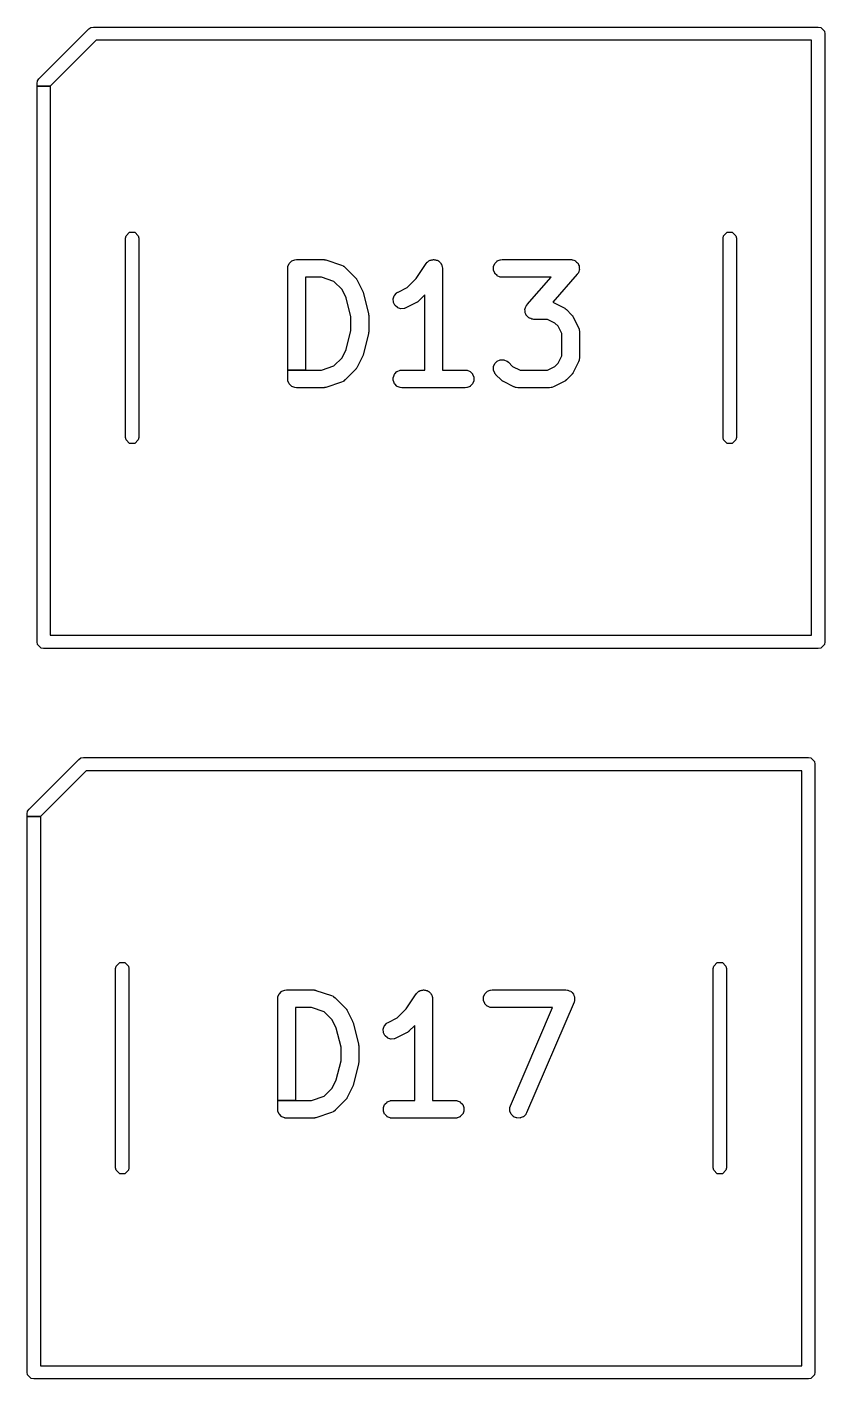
# Model space of a CAD drawing. Header units: millimetres. Extents: x 73 to 173, y -160 to -92.
# Drawn here: x 81.23 to 88.44, y -106.35 to -94.12 of the extents above; entities that cross this region are included whole.
import ezdxf

# ---------------------------------------------------------------- set-up
doc = ezdxf.new("R2010")
doc.units = ezdxf.units.MM
doc.layers.add('F.Silkscreen', color=41, linetype='CONTINUOUS', true_color=0xf2eda1)

msp = doc.modelspace()

# ---------------------------------------------------------------- linework, layer by layer
at = {"layer": 'F.Silkscreen', "linetype": 'CONTINUOUS'}
for p, q in [((81.810039, -94.126567), (81.833, -94.122)), ((81.833, -94.122), (88.383, -94.122)), ((88.383, -94.122), (88.405961, -94.126567)), ((81.340574, -94.589574), (81.790574, -94.139574)), ((81.857852, -94.242), (81.443, -94.656852)), ((81.790574, -94.139574), (81.810039, -94.126567)), ((88.323, -94.242), (81.857852, -94.242)), ((88.323, -99.622), (88.323, -94.242)), ((88.405961, -94.126567), (88.438433, -94.159039)), ((88.438433, -94.159039), (88.443, -94.182)), ((88.443, -94.182), (88.443, -99.682)), ((81.323, -94.632), (81.327567, -94.609039)), ((81.327567, -94.609039), (81.340574, -94.589574)), ((81.323, -94.656852), (81.323, -94.632)), ((81.323, -99.682), (81.323, -94.656852)), ((81.323, -94.656852), (81.443, -94.656852)), ((81.443, -94.656852), (81.323, -94.656852)), ((81.443, -94.656852), (81.443, -99.622)), ((82.123, -96.032), (82.127567, -96.009039)), ((82.123, -97.832), (82.123, -96.032)), ((82.127567, -96.009039), (82.160039, -95.976567)), ((82.160039, -95.976567), (82.205961, -95.976567)), ((82.205961, -95.976567), (82.238433, -96.009039)), ((82.238433, -96.009039), (82.243, -96.032)), ((82.243, -96.032), (82.243, -97.832)), ((87.523, -96.032), (87.527567, -96.009039)), ((87.523, -97.832), (87.523, -96.032)), ((87.527567, -96.009039), (87.560039, -95.976567)), ((87.560039, -95.976567), (87.605961, -95.976567)), ((87.605961, -95.976567), (87.638433, -96.009039)), ((87.638433, -96.009039), (87.643, -96.032)), ((87.643, -96.032), (87.643, -97.832)), ((83.588714, -96.303992), (83.588738, -96.303502)), ((83.588714, -97.223992), (83.588714, -96.303992)), ((83.588738, -96.303502), (83.590179, -96.28887)), ((83.590179, -96.28887), (83.590536, -96.287447)), ((83.590536, -96.287447), (83.601735, -96.260411)), ((83.601735, -96.260411), (83.602818, -96.258788)), ((83.602818, -96.258788), (83.62351, -96.238096)), ((83.62351, -96.238096), (83.625133, -96.237013)), ((83.625133, -96.237013), (83.652169, -96.225814)), ((83.652169, -96.225814), (83.653592, -96.225457)), ((83.653592, -96.225457), (83.668224, -96.224016)), ((83.668224, -96.224016), (83.668714, -96.223992)), ((83.668714, -96.223992), (83.906809, -96.223992)), ((83.906809, -96.223992), (83.907299, -96.224016)), ((83.907299, -96.224016), (83.914285, -96.224703)), ((83.914285, -96.224703), (83.915835, -96.224594)), ((83.915835, -96.224594), (83.917297, -96.224705)), ((83.917297, -96.224705), (83.919589, -96.225225)), ((83.919589, -96.225225), (83.921932, -96.225457)), ((83.921932, -96.225457), (83.923354, -96.225813)), ((83.923354, -96.225813), (83.924798, -96.22641)), ((83.924798, -96.22641), (83.931635, -96.227966)), ((83.931635, -96.227966), (83.932107, -96.228098)), ((83.932107, -96.228098), (84.074964, -96.275717)), ((84.074964, -96.275717), (84.075421, -96.275894)), ((84.075421, -96.275894), (84.088846, -96.281888)), ((84.088846, -96.281888), (84.090084, -96.282677)), ((84.090084, -96.282677), (84.091505, -96.28391)), ((84.091505, -96.28391), (84.093248, -96.284632)), ((84.093248, -96.284632), (84.094506, -96.285386)), ((84.094506, -96.285386), (84.105871, -96.294713)), ((84.105871, -96.294713), (84.106235, -96.295042)), ((84.106235, -96.295042), (84.201473, -96.39028)), ((84.749401, -96.395881), (84.840245, -96.259615)), ((84.840245, -96.259615), (84.840483, -96.259288)), ((84.840483, -96.259288), (84.840517, -96.259245)), ((84.840517, -96.259245), (84.840564, -96.259282)), ((84.840564, -96.259282), (84.840666, -96.259132)), ((84.840632, -96.259104), (84.849853, -96.247846)), ((84.840666, -96.259132), (84.840632, -96.259104)), ((84.849853, -96.247846), (84.850938, -96.24686)), ((84.850938, -96.24686), (84.856701, -96.242999)), ((84.856701, -96.242999), (84.861606, -96.238096)), ((84.861606, -96.238096), (84.863227, -96.237013)), ((84.863227, -96.237013), (84.869556, -96.23439)), ((84.869556, -96.23439), (84.875254, -96.230576)), ((84.875254, -96.230576), (84.877055, -96.229828)), ((84.877055, -96.229828), (84.883853, -96.228467)), ((84.883853, -96.228467), (84.890264, -96.225813)), ((84.890264, -96.225813), (84.892177, -96.225433)), ((84.892177, -96.225433), (84.899029, -96.225433)), ((84.899029, -96.225433), (84.905749, -96.224089)), ((84.905749, -96.224089), (84.9077, -96.224087)), ((84.9077, -96.224087), (84.914504, -96.225433)), ((84.914504, -96.225433), (84.921441, -96.225433)), ((84.921441, -96.225433), (84.923355, -96.225814)), ((84.923355, -96.225814), (84.929684, -96.228436)), ((84.929684, -96.228436), (84.936408, -96.229766)), ((84.936408, -96.229766), (84.938211, -96.230511)), ((84.938211, -96.230511), (84.943981, -96.234357)), ((84.943981, -96.234357), (84.950391, -96.237013)), ((84.950391, -96.237013), (84.952013, -96.238096)), ((84.952013, -96.238096), (84.956858, -96.242941)), ((84.956858, -96.242941), (84.962561, -96.246743)), ((84.962561, -96.246743), (84.963942, -96.248121)), ((84.963942, -96.248121), (84.967801, -96.253884)), ((84.967801, -96.253884), (84.972705, -96.258788)), ((84.972705, -96.258788), (84.973788, -96.260411)), ((84.973788, -96.260411), (84.976409, -96.26674)), ((84.976409, -96.26674), (84.980224, -96.272436)), ((84.980224, -96.272436), (84.980973, -96.274238)), ((84.980973, -96.274238), (84.982333, -96.28104)), ((84.982333, -96.28104), (84.984987, -96.287447)), ((84.984987, -96.287447), (84.985344, -96.28887)), ((84.985344, -96.28887), (84.986769, -96.303346)), ((84.986699, -96.303352), (84.986698, -96.303385)), ((84.986698, -96.303385), (84.986771, -96.303377)), ((84.986769, -96.303346), (84.986699, -96.303352)), ((84.986771, -96.303377), (84.986777, -96.30343)), ((84.986777, -96.30343), (84.986809, -96.303992)), ((84.986809, -96.303992), (84.986809, -97.223992)), ((85.447298, -96.28936), (85.447679, -96.287447)), ((85.447298, -96.318624), (85.447298, -96.28936)), ((85.447679, -96.320537), (85.447298, -96.318624)), ((85.447679, -96.287447), (85.458878, -96.260411)), ((85.458878, -96.347573), (85.447679, -96.320537)), ((85.458878, -96.260411), (85.459961, -96.258788)), ((85.459961, -96.258788), (85.480653, -96.238096)), ((85.480653, -96.238096), (85.482276, -96.237013)), ((85.482276, -96.237013), (85.509312, -96.225814)), ((85.509312, -96.225814), (85.510735, -96.225457)), ((85.510735, -96.225457), (85.525367, -96.224016)), ((85.525367, -96.224016), (85.525857, -96.223992)), ((85.525857, -96.223992), (86.144904, -96.223992)), ((86.144904, -96.223992), (86.145394, -96.224016)), ((86.145394, -96.224016), (86.152721, -96.224737)), ((86.152721, -96.224737), (86.154278, -96.224634)), ((86.154278, -96.224634), (86.156211, -96.224886)), ((86.156211, -96.224886), (86.157025, -96.225161)), ((86.157025, -96.225161), (86.160026, -96.225457)), ((86.160026, -96.225457), (86.161449, -96.225814)), ((86.161449, -96.225814), (86.17255, -96.230412)), ((86.17255, -96.230412), (86.183933, -96.234262)), ((86.183933, -96.234262), (86.185622, -96.235234)), ((86.185622, -96.235234), (86.186907, -96.236358)), ((86.186907, -96.236358), (86.188487, -96.237013)), ((86.188487, -96.237013), (86.190108, -96.238096)), ((86.190108, -96.238096), (86.198609, -96.246597)), ((86.198609, -96.246597), (86.207647, -96.254505)), ((86.207647, -96.254505), (86.208837, -96.256052)), ((86.208837, -96.256052), (86.209593, -96.257581)), ((86.209593, -96.257581), (86.2108, -96.258788)), ((86.2108, -96.258788), (86.211883, -96.260411)), ((86.211883, -96.260411), (86.216476, -96.271501)), ((86.216476, -96.271501), (86.221809, -96.282284)), ((86.223082, -96.320538), (86.218484, -96.331635)), ((86.221809, -96.282284), (86.222316, -96.284168)), ((86.222316, -96.284168), (86.222429, -96.285871)), ((86.222429, -96.285871), (86.223082, -96.287447)), ((86.223082, -96.287447), (86.223463, -96.28936)), ((86.223463, -96.318624), (86.223082, -96.320538)), ((86.223463, -96.28936), (86.223463, -96.301377)), ((86.223463, -96.301377), (86.224262, -96.313366)), ((86.224009, -96.3153), (86.223463, -96.316914)), ((86.223463, -96.316914), (86.223463, -96.318624)), ((86.224262, -96.313366), (86.224009, -96.3153)), ((83.893829, -96.383992), (83.748714, -96.383992)), ((83.748714, -96.383992), (83.748714, -97.223992)), ((84.006449, -96.421532), (83.893829, -96.383992)), ((84.079156, -96.494239), (84.006449, -96.421532)), ((84.201473, -96.39028), (84.201802, -96.390644)), ((84.201802, -96.390644), (84.206254, -96.396068)), ((84.206254, -96.396068), (84.207431, -96.397089)), ((84.207431, -96.397089), (84.208385, -96.398201)), ((84.208385, -96.398201), (84.209636, -96.400188)), ((84.209636, -96.400188), (84.21113, -96.402009)), ((84.21113, -96.402009), (84.211885, -96.403269)), ((84.211885, -96.403269), (84.212481, -96.404709)), ((84.212481, -96.404709), (84.216217, -96.410644)), ((84.216217, -96.410644), (84.216458, -96.411072)), ((84.216458, -96.411072), (84.264077, -96.50631)), ((84.668942, -96.47634), (84.749401, -96.395881)), ((85.459961, -96.349196), (85.458878, -96.347573)), ((85.480653, -96.369888), (85.459961, -96.349196)), ((85.482276, -96.370971), (85.480653, -96.369888)), ((85.509312, -96.38217), (85.482276, -96.370971)), ((85.510735, -96.382527), (85.509312, -96.38217)), ((85.525367, -96.383968), (85.510735, -96.382527)), ((85.525857, -96.383992), (85.525367, -96.383968)), ((85.968603, -96.383992), (85.525857, -96.383992)), ((85.751365, -96.632263), (85.968603, -96.383992)), ((86.20511, -96.356673), (85.982938, -96.610582)), ((86.205415, -96.356288), (86.20511, -96.356673)), ((86.209697, -96.350296), (86.205415, -96.356288)), ((86.210798, -96.349197), (86.209697, -96.350296)), ((86.211884, -96.347572), (86.210798, -96.349197)), ((86.212213, -96.346776), (86.211884, -96.347572)), ((86.213965, -96.344327), (86.212213, -96.346776)), ((86.214635, -96.34302), (86.213965, -96.344327)), ((86.218484, -96.331635), (86.214635, -96.34302)), ((84.117039, -96.570005), (84.079156, -96.494239)), ((84.264077, -96.50631), (84.264275, -96.506759)), ((84.264275, -96.506759), (84.264499, -96.507345)), ((84.264499, -96.507345), (84.265046, -96.508369)), ((84.265046, -96.508369), (84.267215, -96.514441)), ((84.267215, -96.514441), (84.26953, -96.52049)), ((84.26953, -96.52049), (84.269781, -96.521623)), ((84.269781, -96.521623), (84.269992, -96.522214)), ((84.269992, -96.522214), (84.270135, -96.522684)), ((84.270135, -96.522684), (84.317754, -96.71316)), ((84.541941, -96.578744), (84.551195, -96.550983)), ((84.551195, -96.550983), (84.552161, -96.549288)), ((84.552161, -96.549288), (84.571334, -96.52718)), ((84.571334, -96.52718), (84.572448, -96.526224)), ((84.572448, -96.526224), (84.584891, -96.518392)), ((84.584891, -96.518392), (84.585318, -96.518152)), ((84.585318, -96.518152), (84.668942, -96.47634)), ((84.826809, -96.544749), (84.772902, -96.598656)), ((84.826809, -97.223992), (84.826809, -96.544749)), ((84.160142, -96.742414), (84.117039, -96.570005)), ((84.541697, -96.580679), (84.541941, -96.578744)), ((84.543771, -96.609869), (84.541697, -96.580679)), ((84.544286, -96.611751), (84.543771, -96.609869)), ((84.557373, -96.637926), (84.544286, -96.611751)), ((84.558569, -96.639467), (84.557373, -96.637926)), ((84.580677, -96.65864), (84.558569, -96.639467)), ((84.582372, -96.659606), (84.580677, -96.65864)), ((84.610133, -96.66886), (84.582372, -96.659606)), ((84.612068, -96.669104), (84.610133, -96.66886)), ((84.641258, -96.66703), (84.612068, -96.669104)), ((84.642691, -96.666713), (84.641258, -96.66703)), ((84.656423, -96.661458), (84.642691, -96.666713)), ((84.656872, -96.66126), (84.656423, -96.661458)), ((84.75211, -96.613641), (84.656872, -96.66126)), ((84.752538, -96.6134), (84.75211, -96.613641)), ((84.758474, -96.609662), (84.752538, -96.6134)), ((84.759914, -96.609067), (84.758474, -96.609662)), ((84.761175, -96.60831), (84.759914, -96.609067)), ((84.762984, -96.606823), (84.761175, -96.60831)), ((84.764978, -96.60557), (84.762984, -96.606823)), ((84.766096, -96.604611), (84.764978, -96.60557)), ((84.767116, -96.603433), (84.766096, -96.604611)), ((84.772538, -96.598985), (84.767116, -96.603433)), ((84.772902, -96.598656), (84.772538, -96.598985)), ((85.732213, -96.675571), (85.732465, -96.673637)), ((85.733012, -96.687558), (85.732213, -96.675571)), ((85.732465, -96.673637), (85.733012, -96.672018)), ((85.733012, -96.670312), (85.733393, -96.668399)), ((85.733012, -96.672018), (85.733012, -96.670312)), ((85.733012, -96.699576), (85.733012, -96.687558)), ((85.733393, -96.668399), (85.737991, -96.657296)), ((85.737991, -96.657296), (85.741841, -96.645915)), ((85.741841, -96.645915), (85.742509, -96.64461)), ((85.742509, -96.64461), (85.744263, -96.642155)), ((85.744263, -96.642155), (85.744593, -96.64136)), ((85.744593, -96.64136), (85.745674, -96.639742)), ((85.745674, -96.639742), (85.746779, -96.638635)), ((85.746779, -96.638635), (85.751061, -96.632648)), ((85.751061, -96.632648), (85.751365, -96.632263)), ((85.982938, -96.610582), (85.989756, -96.613192)), ((85.989756, -96.613192), (85.990205, -96.61339)), ((85.990205, -96.61339), (86.085443, -96.661009)), ((86.085443, -96.661009), (86.08587, -96.661249)), ((86.08587, -96.661249), (86.091811, -96.664987)), ((86.091811, -96.664987), (86.093249, -96.665584)), ((86.093249, -96.665584), (86.094507, -96.666339)), ((86.094507, -96.666339), (86.096317, -96.667825)), ((86.096317, -96.667825), (86.098313, -96.669081)), ((86.098313, -96.669081), (86.099428, -96.670037)), ((86.099428, -96.670037), (86.100451, -96.671217)), ((86.100451, -96.671217), (86.105871, -96.675665)), ((86.105871, -96.675665), (86.106235, -96.675994)), ((86.106235, -96.675994), (86.153854, -96.723613)), ((84.160142, -96.865568), (84.160142, -96.742414)), ((84.317754, -96.71316), (84.317849, -96.713642)), ((84.317849, -96.713642), (84.318133, -96.715565)), ((84.318133, -96.715565), (84.318321, -96.716019)), ((84.318321, -96.716019), (84.318677, -96.717442)), ((84.318677, -96.717442), (84.319207, -96.722833)), ((84.319207, -96.722833), (84.319999, -96.728185)), ((84.319998, -96.729655), (84.319926, -96.730132)), ((84.319926, -96.730132), (84.320118, -96.732072)), ((84.319999, -96.728185), (84.319998, -96.729655)), ((84.320118, -96.732072), (84.320142, -96.732563)), ((84.320142, -96.732563), (84.320142, -96.87542)), ((85.733392, -96.701488), (85.733012, -96.699576)), ((85.734044, -96.703065), (85.733392, -96.701488)), ((85.734159, -96.70477), (85.734044, -96.703065)), ((85.734666, -96.706652), (85.734159, -96.70477)), ((85.739994, -96.717428), (85.734666, -96.706652)), ((85.744592, -96.728526), (85.739994, -96.717428)), ((85.745675, -96.730148), (85.744592, -96.728526)), ((85.74688, -96.731353), (85.745675, -96.730148)), ((85.747638, -96.732885), (85.74688, -96.731353)), ((85.748828, -96.734431), (85.747638, -96.732885)), ((85.757864, -96.742337), (85.748828, -96.734431)), ((85.766367, -96.75084), (85.757864, -96.742337)), ((85.767989, -96.751923), (85.766367, -96.75084)), ((85.769564, -96.752575), (85.767989, -96.751923)), ((85.770852, -96.753702), (85.769564, -96.752575)), ((85.772542, -96.754675), (85.770852, -96.753702)), ((85.783931, -96.758526), (85.772542, -96.754675)), ((85.795025, -96.763122), (85.783931, -96.758526)), ((85.79645, -96.763479), (85.795025, -96.763122)), ((85.799449, -96.763773), (85.79645, -96.763479)), ((85.800262, -96.764049), (85.799449, -96.763773)), ((85.8022, -96.764302), (85.800262, -96.764049)), ((85.803753, -96.764197), (85.8022, -96.764302)), ((85.81108, -96.76492), (85.803753, -96.764197)), ((85.811571, -96.764944), (85.81108, -96.76492)), ((85.935543, -96.764944), (85.811571, -96.764944)), ((86.002275, -96.79831), (85.935543, -96.764944)), ((86.031538, -96.827573), (86.002275, -96.79831)), ((86.153854, -96.723613), (86.154183, -96.723977)), ((86.154183, -96.723977), (86.158632, -96.729399)), ((86.158632, -96.729399), (86.159811, -96.730421)), ((86.159811, -96.730421), (86.160767, -96.731536)), ((86.160767, -96.731536), (86.162019, -96.733526)), ((86.162019, -96.733526), (86.163509, -96.735341)), ((86.163509, -96.735341), (86.164264, -96.7366)), ((86.164264, -96.7366), (86.164858, -96.738034)), ((86.164858, -96.738034), (86.168599, -96.743978)), ((86.168599, -96.743978), (86.168839, -96.744405)), ((86.168839, -96.744405), (86.216458, -96.839643)), ((84.117039, -97.037976), (84.160142, -96.865568)), ((84.317754, -96.894823), (84.270135, -97.085299)), ((84.317849, -96.894341), (84.317754, -96.894823)), ((84.318133, -96.892416), (84.317849, -96.894341)), ((84.31832, -96.891966), (84.318133, -96.892416)), ((84.318677, -96.890541), (84.31832, -96.891966)), ((84.319207, -96.885148), (84.318677, -96.890541)), ((84.319999, -96.879798), (84.319207, -96.885148)), ((84.320118, -96.875911), (84.319926, -96.87785)), ((84.319926, -96.87785), (84.319998, -96.878329)), ((84.319998, -96.878329), (84.319999, -96.879798)), ((84.320142, -96.87542), (84.320118, -96.875911)), ((86.064904, -96.894305), (86.031538, -96.827573)), ((86.064904, -97.094629), (86.064904, -96.894305)), ((86.216458, -96.839643), (86.216656, -96.840092)), ((86.216656, -96.840092), (86.221911, -96.853823)), ((86.221911, -96.853823), (86.222228, -96.855256)), ((86.222228, -96.855256), (86.222361, -96.857135)), ((86.222361, -96.857135), (86.223082, -96.858875)), ((86.223082, -96.858875), (86.223439, -96.860298)), ((86.223439, -96.860298), (86.22488, -96.87493)), ((86.22488, -96.87493), (86.224904, -96.87542)), ((86.224904, -96.87542), (86.224904, -97.113515)), ((84.079156, -97.113743), (84.117039, -97.037976)), ((84.006448, -97.186451), (84.079156, -97.113743)), ((84.264077, -97.101673), (84.216458, -97.196911)), ((84.264275, -97.101222), (84.264077, -97.101673)), ((84.264498, -97.100637), (84.264275, -97.101222)), ((84.265046, -97.099614), (84.264498, -97.100637)), ((84.267216, -97.093538), (84.265046, -97.099614)), ((84.26953, -97.087494), (84.267216, -97.093538)), ((84.26978, -97.086361), (84.26953, -97.087494)), ((84.269992, -97.08577), (84.26978, -97.086361)), ((84.270135, -97.085299), (84.269992, -97.08577)), ((85.447679, -97.192208), (85.458878, -97.165172)), ((85.458878, -97.165172), (85.459961, -97.163549)), ((85.459961, -97.163549), (85.480654, -97.142856)), ((85.480654, -97.142856), (85.482277, -97.141773)), ((85.482277, -97.141773), (85.509313, -97.130575)), ((85.509313, -97.130575), (85.511226, -97.130194)), ((85.511226, -97.130194), (85.540489, -97.130194)), ((85.540489, -97.130194), (85.542402, -97.130575)), ((85.542402, -97.130575), (85.569438, -97.141774)), ((85.569438, -97.141774), (85.570697, -97.142528)), ((85.570697, -97.142528), (85.582063, -97.151856)), ((85.582063, -97.151856), (85.582427, -97.152186)), ((85.582427, -97.152186), (85.620865, -97.190625)), ((86.002275, -97.190625), (86.031536, -97.161364)), ((86.031536, -97.161364), (86.064904, -97.094629)), ((86.216458, -97.149292), (86.168839, -97.24453)), ((86.216656, -97.148843), (86.216458, -97.149292)), ((86.221911, -97.135112), (86.216656, -97.148843)), ((86.222228, -97.133679), (86.221911, -97.135112)), ((86.222361, -97.131799), (86.222228, -97.133679)), ((86.223082, -97.130061), (86.222361, -97.131799)), ((86.223439, -97.128637), (86.223082, -97.130061)), ((86.22488, -97.114005), (86.223439, -97.128637)), ((86.224904, -97.113515), (86.22488, -97.114005)), ((83.588714, -97.303992), (83.588714, -97.223992)), ((83.588714, -97.223992), (83.748714, -97.223992)), ((83.748714, -97.223992), (83.588714, -97.223992)), ((83.748714, -97.223992), (83.893829, -97.223992)), ((83.893829, -97.223992), (84.006448, -97.186451)), ((84.201474, -97.217702), (84.106235, -97.312942)), ((84.201803, -97.217338), (84.201474, -97.217702)), ((84.20625, -97.211917), (84.201803, -97.217338)), ((84.207428, -97.210897), (84.20625, -97.211917)), ((84.208386, -97.20978), (84.207428, -97.210897)), ((84.209637, -97.207789), (84.208386, -97.20978)), ((84.211129, -97.205974), (84.209637, -97.207789)), ((84.211885, -97.204712), (84.211129, -97.205974)), ((84.212478, -97.203276), (84.211885, -97.204712)), ((84.216217, -97.197339), (84.212478, -97.203276)), ((84.216458, -97.196911), (84.216217, -97.197339)), ((84.542536, -97.28936), (84.542917, -97.287447)), ((84.542536, -97.318624), (84.542536, -97.28936)), ((84.542917, -97.287447), (84.554116, -97.260411)), ((84.554116, -97.260411), (84.555199, -97.258788)), ((84.555199, -97.258788), (84.575891, -97.238096)), ((84.575891, -97.238096), (84.577514, -97.237013)), ((84.577514, -97.237013), (84.60455, -97.225814)), ((84.60455, -97.225814), (84.605973, -97.225457)), ((84.605973, -97.225457), (84.620605, -97.224016)), ((84.620605, -97.224016), (84.621095, -97.223992)), ((84.621095, -97.223992), (84.826809, -97.223992)), ((84.986809, -97.223992), (85.192523, -97.223992)), ((85.192523, -97.223992), (85.193013, -97.224016)), ((85.193013, -97.224016), (85.207645, -97.225457)), ((85.207645, -97.225457), (85.209068, -97.225814)), ((85.209068, -97.225814), (85.236104, -97.237013)), ((85.236104, -97.237013), (85.237727, -97.238096)), ((85.237727, -97.238096), (85.258419, -97.258788)), ((85.258419, -97.258788), (85.259502, -97.260411)), ((85.259502, -97.260411), (85.270701, -97.287447)), ((85.270701, -97.287447), (85.271082, -97.28936)), ((85.271082, -97.28936), (85.271082, -97.318624)), ((85.447298, -97.194121), (85.447679, -97.192208)), ((85.447298, -97.223384), (85.447298, -97.194121)), ((85.447679, -97.225297), (85.447298, -97.223384)), ((85.458877, -97.252333), (85.447679, -97.225297)), ((85.459631, -97.253592), (85.458877, -97.252333)), ((85.468958, -97.264957), (85.459631, -97.253592)), ((85.469287, -97.26532), (85.468958, -97.264957)), ((85.516906, -97.31294), (85.469287, -97.26532)), ((85.620865, -97.190625), (85.687599, -97.223992)), ((85.687599, -97.223992), (85.935543, -97.223992)), ((85.935543, -97.223992), (86.002275, -97.190625)), ((86.153854, -97.265321), (86.106236, -97.31294)), ((86.154183, -97.264958), (86.153854, -97.265321)), ((86.158631, -97.259536), (86.154183, -97.264958)), ((86.159809, -97.258516), (86.158631, -97.259536)), ((86.160767, -97.257399), (86.159809, -97.258516)), ((86.162018, -97.255408), (86.160767, -97.257399)), ((86.16351, -97.253593), (86.162018, -97.255408)), ((86.164266, -97.252331), (86.16351, -97.253593)), ((86.164859, -97.250895), (86.164266, -97.252331)), ((86.168598, -97.244958), (86.164859, -97.250895)), ((86.168839, -97.24453), (86.168598, -97.244958)), ((83.588738, -97.304482), (83.588714, -97.303992)), ((83.590179, -97.319114), (83.588738, -97.304482)), ((83.590536, -97.320537), (83.590179, -97.319114)), ((83.601735, -97.347573), (83.590536, -97.320537)), ((83.602818, -97.349196), (83.601735, -97.347573)), ((83.62351, -97.369888), (83.602818, -97.349196)), ((83.625133, -97.370971), (83.62351, -97.369888)), ((83.652169, -97.38217), (83.625133, -97.370971)), ((83.653592, -97.382527), (83.652169, -97.38217)), ((83.668224, -97.383968), (83.653592, -97.382527)), ((83.668714, -97.383992), (83.668224, -97.383968)), ((83.906809, -97.383992), (83.668714, -97.383992)), ((83.9073, -97.383968), (83.906809, -97.383992)), ((83.914284, -97.383279), (83.9073, -97.383968)), ((83.915833, -97.38339), (83.914284, -97.383279)), ((83.917298, -97.383278), (83.915833, -97.38339)), ((83.919585, -97.382757), (83.917298, -97.383278)), ((83.92193, -97.382527), (83.919585, -97.382757)), ((83.923356, -97.38217), (83.92193, -97.382527)), ((83.924794, -97.381573), (83.923356, -97.38217)), ((83.931634, -97.380019), (83.924794, -97.381573)), ((83.932107, -97.379886), (83.931634, -97.380019)), ((84.074964, -97.332267), (83.932107, -97.379886)), ((84.075421, -97.33209), (84.074964, -97.332267)), ((84.088846, -97.326096), (84.075421, -97.33209)), ((84.090085, -97.325306), (84.088846, -97.326096)), ((84.091505, -97.324073), (84.090085, -97.325306)), ((84.093246, -97.323353), (84.091505, -97.324073)), ((84.094506, -97.322598), (84.093246, -97.323353)), ((84.105871, -97.313271), (84.094506, -97.322598)), ((84.106235, -97.312942), (84.105871, -97.313271)), ((84.542917, -97.320537), (84.542536, -97.318624)), ((84.554116, -97.347573), (84.542917, -97.320537)), ((84.555199, -97.349196), (84.554116, -97.347573)), ((84.575891, -97.369888), (84.555199, -97.349196)), ((84.577514, -97.370971), (84.575891, -97.369888)), ((84.60455, -97.38217), (84.577514, -97.370971)), ((84.605973, -97.382527), (84.60455, -97.38217)), ((84.620605, -97.383968), (84.605973, -97.382527)), ((84.621095, -97.383992), (84.620605, -97.383968)), ((85.192523, -97.383992), (84.621095, -97.383992)), ((85.193013, -97.383968), (85.192523, -97.383992)), ((85.207645, -97.382527), (85.193013, -97.383968)), ((85.209068, -97.38217), (85.207645, -97.382527)), ((85.236104, -97.370971), (85.209068, -97.38217)), ((85.237727, -97.369888), (85.236104, -97.370971)), ((85.258419, -97.349196), (85.237727, -97.369888)), ((85.259502, -97.347573), (85.258419, -97.349196)), ((85.270701, -97.320537), (85.259502, -97.347573)), ((85.271082, -97.318624), (85.270701, -97.320537)), ((85.51727, -97.31327), (85.516906, -97.31294)), ((85.522692, -97.317719), (85.51727, -97.31327)), ((85.523715, -97.318899), (85.522692, -97.317719)), ((85.524828, -97.319854), (85.523715, -97.318899)), ((85.52682, -97.321108), (85.524828, -97.319854)), ((85.528636, -97.322598), (85.52682, -97.321108)), ((85.529894, -97.323352), (85.528636, -97.322598)), ((85.531328, -97.323946), (85.529894, -97.323352)), ((85.537272, -97.327687), (85.531328, -97.323946)), ((85.537699, -97.327927), (85.537272, -97.327687)), ((85.632937, -97.375546), (85.537699, -97.327927)), ((85.633386, -97.375744), (85.632937, -97.375546)), ((85.647117, -97.380999), (85.633386, -97.375744)), ((85.64855, -97.381316), (85.647117, -97.380999)), ((85.650429, -97.381449), (85.64855, -97.381316)), ((85.652169, -97.38217), (85.650429, -97.381449)), ((85.653592, -97.382527), (85.652169, -97.38217)), ((85.668224, -97.383968), (85.653592, -97.382527)), ((85.668714, -97.383992), (85.668224, -97.383968)), ((85.954428, -97.383992), (85.668714, -97.383992)), ((85.954918, -97.383968), (85.954428, -97.383992)), ((85.96955, -97.382527), (85.954918, -97.383968)), ((85.970975, -97.38217), (85.96955, -97.382527)), ((85.972712, -97.381449), (85.970975, -97.38217)), ((85.97459, -97.381317), (85.972712, -97.381449)), ((85.976024, -97.380999), (85.97459, -97.381317)), ((85.989756, -97.375744), (85.976024, -97.380999)), ((85.990205, -97.375546), (85.989756, -97.375744)), ((86.085443, -97.327927), (85.990205, -97.375546)), ((86.085871, -97.327686), (86.085443, -97.327927)), ((86.091807, -97.323948), (86.085871, -97.327686)), ((86.093247, -97.323353), (86.091807, -97.323948)), ((86.094507, -97.322597), (86.093247, -97.323353)), ((86.096317, -97.32111), (86.094507, -97.322597)), ((86.098313, -97.319855), (86.096317, -97.32111)), ((86.099428, -97.318898), (86.098313, -97.319855)), ((86.100449, -97.317719), (86.099428, -97.318898)), ((86.105872, -97.31327), (86.100449, -97.317719)), ((86.106236, -97.31294), (86.105872, -97.31327)), ((82.127567, -97.854961), (82.123, -97.832)), ((82.160039, -97.887433), (82.127567, -97.854961)), ((82.205961, -97.887433), (82.160039, -97.887433)), ((82.238433, -97.854961), (82.205961, -97.887433)), ((82.243, -97.832), (82.238433, -97.854961)), ((87.527567, -97.854961), (87.523, -97.832)), ((87.560039, -97.887433), (87.527567, -97.854961)), ((87.605961, -97.887433), (87.560039, -97.887433)), ((87.638433, -97.854961), (87.605961, -97.887433)), ((87.643, -97.832), (87.638433, -97.854961)), ((81.443, -99.622), (88.323, -99.622)), ((81.327567, -99.704961), (81.323, -99.682)), ((81.360039, -99.737433), (81.327567, -99.704961)), ((81.383, -99.742), (81.360039, -99.737433)), ((88.383, -99.742), (81.383, -99.742)), ((88.405961, -99.737433), (88.383, -99.742)), ((88.438433, -99.704961), (88.405961, -99.737433)), ((88.443, -99.682), (88.438433, -99.704961)), ((81.250574, -101.193574), (81.700574, -100.743574)), ((81.767852, -100.846), (81.353, -101.260852)), ((81.700574, -100.743574), (81.720039, -100.730567)), ((81.720039, -100.730567), (81.743, -100.726)), ((81.743, -100.726), (88.293, -100.726)), ((88.233, -100.846), (81.767852, -100.846)), ((88.233, -106.226), (88.233, -100.846)), ((88.293, -100.726), (88.315961, -100.730567)), ((88.315961, -100.730567), (88.348433, -100.763039)), ((88.348433, -100.763039), (88.353, -100.786)), ((88.353, -100.786), (88.353, -106.286)), ((81.233, -101.236), (81.237567, -101.213039)), ((81.237567, -101.213039), (81.250574, -101.193574)), ((81.233, -101.260852), (81.233, -101.236)), ((81.233, -106.286), (81.233, -101.260852)), ((81.233, -101.260852), (81.353, -101.260852)), ((81.353, -101.260852), (81.233, -101.260852)), ((81.353, -101.260852), (81.353, -106.226)), ((82.033, -102.636), (82.037567, -102.613039)), ((82.033, -104.436), (82.033, -102.636)), ((82.037567, -102.613039), (82.070039, -102.580567)), ((82.070039, -102.580567), (82.115961, -102.580567)), ((82.115961, -102.580567), (82.148433, -102.613039)), ((82.148433, -102.613039), (82.153, -102.636)), ((82.153, -102.636), (82.153, -104.436)), ((87.433, -102.636), (87.437567, -102.613039)), ((87.433, -104.436), (87.433, -102.636)), ((87.437567, -102.613039), (87.470039, -102.580567)), ((87.470039, -102.580567), (87.515961, -102.580567)), ((87.515961, -102.580567), (87.548433, -102.613039)), ((87.548433, -102.613039), (87.553, -102.636)), ((87.553, -102.636), (87.553, -104.436)), ((83.498714, -102.907992), (83.498738, -102.907502)), ((83.498714, -103.827992), (83.498714, -102.907992)), ((83.498738, -102.907502), (83.500179, -102.89287)), ((83.500179, -102.89287), (83.500536, -102.891447)), ((83.500536, -102.891447), (83.511735, -102.864411)), ((83.511735, -102.864411), (83.512818, -102.862788)), ((83.512818, -102.862788), (83.53351, -102.842096)), ((83.53351, -102.842096), (83.535133, -102.841013)), ((83.535133, -102.841013), (83.562169, -102.829814)), ((83.562169, -102.829814), (83.563592, -102.829457)), ((83.563592, -102.829457), (83.578224, -102.828016)), ((83.578224, -102.828016), (83.578714, -102.827992)), ((83.578714, -102.827992), (83.816809, -102.827992)), ((83.816809, -102.827992), (83.817299, -102.828016)), ((83.817299, -102.828016), (83.824285, -102.828703)), ((83.824285, -102.828703), (83.825835, -102.828594)), ((83.825835, -102.828594), (83.827297, -102.828705)), ((83.827297, -102.828705), (83.829589, -102.829225)), ((83.829589, -102.829225), (83.831932, -102.829457)), ((83.831932, -102.829457), (83.833354, -102.829813)), ((83.833354, -102.829813), (83.834798, -102.83041)), ((83.834798, -102.83041), (83.841635, -102.831966)), ((83.841635, -102.831966), (83.842107, -102.832098)), ((83.842107, -102.832098), (83.984964, -102.879717)), ((83.984964, -102.879717), (83.985421, -102.879894)), ((83.985421, -102.879894), (83.998846, -102.885888)), ((83.998846, -102.885888), (84.000084, -102.886677)), ((84.000084, -102.886677), (84.001505, -102.88791)), ((84.001505, -102.88791), (84.003248, -102.888632)), ((84.003248, -102.888632), (84.004506, -102.889386)), ((84.004506, -102.889386), (84.015871, -102.898713)), ((84.015871, -102.898713), (84.016235, -102.899042)), ((84.016235, -102.899042), (84.111473, -102.99428)), ((84.659401, -102.999881), (84.750245, -102.863615)), ((84.750245, -102.863615), (84.750483, -102.863288)), ((84.750483, -102.863288), (84.750517, -102.863245)), ((84.750517, -102.863245), (84.750564, -102.863282)), ((84.750564, -102.863282), (84.750666, -102.863132)), ((84.750632, -102.863104), (84.759853, -102.851846)), ((84.750666, -102.863132), (84.750632, -102.863104)), ((84.759853, -102.851846), (84.760938, -102.85086)), ((84.760938, -102.85086), (84.766701, -102.846999)), ((84.766701, -102.846999), (84.771606, -102.842096)), ((84.771606, -102.842096), (84.773227, -102.841013)), ((84.773227, -102.841013), (84.779556, -102.83839)), ((84.779556, -102.83839), (84.785254, -102.834576)), ((84.785254, -102.834576), (84.787055, -102.833828)), ((84.787055, -102.833828), (84.793853, -102.832467)), ((84.793853, -102.832467), (84.800264, -102.829813)), ((84.800264, -102.829813), (84.802177, -102.829433)), ((84.802177, -102.829433), (84.809029, -102.829433)), ((84.809029, -102.829433), (84.815749, -102.828089)), ((84.815749, -102.828089), (84.8177, -102.828087)), ((84.8177, -102.828087), (84.824504, -102.829433)), ((84.824504, -102.829433), (84.831441, -102.829433)), ((84.831441, -102.829433), (84.833355, -102.829814)), ((84.833355, -102.829814), (84.839684, -102.832436)), ((84.839684, -102.832436), (84.846408, -102.833766)), ((84.846408, -102.833766), (84.848211, -102.834511)), ((84.848211, -102.834511), (84.853981, -102.838357)), ((84.853981, -102.838357), (84.860391, -102.841013)), ((84.860391, -102.841013), (84.862013, -102.842096)), ((84.862013, -102.842096), (84.866858, -102.846941)), ((84.866858, -102.846941), (84.872561, -102.850743)), ((84.872561, -102.850743), (84.873942, -102.852121)), ((84.873942, -102.852121), (84.877801, -102.857884)), ((84.877801, -102.857884), (84.882705, -102.862788)), ((84.882705, -102.862788), (84.883788, -102.864411)), ((84.883788, -102.864411), (84.886409, -102.87074)), ((84.886409, -102.87074), (84.890224, -102.876436)), ((84.890224, -102.876436), (84.890973, -102.878238)), ((84.890973, -102.878238), (84.892333, -102.88504)), ((84.892333, -102.88504), (84.894987, -102.891447)), ((84.894987, -102.891447), (84.895344, -102.89287)), ((84.895344, -102.89287), (84.896769, -102.907346)), ((84.896699, -102.907352), (84.896698, -102.907385)), ((84.896698, -102.907385), (84.896771, -102.907377)), ((84.896769, -102.907346), (84.896699, -102.907352)), ((84.896771, -102.907377), (84.896777, -102.90743)), ((84.896777, -102.90743), (84.896809, -102.907992)), ((84.896809, -102.907992), (84.896809, -103.827992)), ((85.357298, -102.89336), (85.357679, -102.891447)), ((85.357298, -102.922624), (85.357298, -102.89336)), ((85.357679, -102.924537), (85.357298, -102.922624)), ((85.357679, -102.891447), (85.368878, -102.864411)), ((85.368878, -102.951573), (85.357679, -102.924537)), ((85.368878, -102.864411), (85.369961, -102.862788)), ((85.369961, -102.862788), (85.390653, -102.842096)), ((85.390653, -102.842096), (85.392276, -102.841013)), ((85.392276, -102.841013), (85.419312, -102.829814)), ((85.419312, -102.829814), (85.420735, -102.829457)), ((85.420735, -102.829457), (85.435367, -102.828016)), ((85.435367, -102.828016), (85.435857, -102.827992)), ((85.435857, -102.827992), (86.102523, -102.827992)), ((86.102523, -102.827992), (86.103013, -102.828016)), ((86.103013, -102.828016), (86.117645, -102.829457)), ((86.117645, -102.829457), (86.119067, -102.829813)), ((86.119067, -102.829813), (86.119096, -102.829825)), ((86.119096, -102.829825), (86.12002, -102.830021)), ((86.12002, -102.830021), (86.133026, -102.835595)), ((86.133026, -102.835595), (86.146105, -102.841013)), ((86.146105, -102.841013), (86.146888, -102.841536)), ((86.146888, -102.841536), (86.146923, -102.841551)), ((86.146923, -102.841551), (86.147336, -102.841835)), ((86.147336, -102.841835), (86.147727, -102.842096)), ((86.147727, -102.842096), (86.147751, -102.84212)), ((86.147751, -102.84212), (86.148526, -102.842653)), ((86.148526, -102.842653), (86.158378, -102.852748)), ((86.158378, -102.852748), (86.158379, -102.852748)), ((86.158379, -102.852748), (86.168419, -102.862788)), ((86.168419, -102.862788), (86.168943, -102.863574)), ((86.168943, -102.863574), (86.168965, -102.863596)), ((86.168965, -102.863596), (86.169224, -102.863994)), ((86.169224, -102.863994), (86.169503, -102.864412)), ((86.169503, -102.864412), (86.169515, -102.864441)), ((86.169515, -102.864441), (86.170029, -102.865231)), ((86.170029, -102.865231), (86.175296, -102.878399)), ((86.175296, -102.878399), (86.180701, -102.891447)), ((86.180665, -102.92503), (86.176226, -102.939046)), ((86.180898, -102.923574), (86.180665, -102.92503)), ((86.180701, -102.891447), (86.180884, -102.89237)), ((86.180884, -102.89237), (86.180898, -102.892403)), ((86.180898, -102.892403), (86.180993, -102.892917)), ((86.181082, -102.922624), (86.180898, -102.923543)), ((86.180898, -102.923543), (86.180898, -102.923574)), ((86.180993, -102.892917), (86.181082, -102.89336)), ((86.181082, -102.89336), (86.181082, -102.89339)), ((86.181082, -102.89339), (86.181255, -102.894319)), ((86.181255, -102.894319), (86.181082, -102.908499)), ((86.181082, -102.908499), (86.181082, -102.922624)), ((83.803829, -102.987992), (83.658714, -102.987992)), ((83.658714, -102.987992), (83.658714, -103.827992)), ((83.916449, -103.025532), (83.803829, -102.987992)), ((83.989156, -103.098239), (83.916449, -103.025532)), ((84.111473, -102.99428), (84.111802, -102.994644)), ((84.111802, -102.994644), (84.116254, -103.000068)), ((84.116254, -103.000068), (84.117431, -103.001089)), ((84.117431, -103.001089), (84.118385, -103.002201)), ((84.118385, -103.002201), (84.119636, -103.004188)), ((84.119636, -103.004188), (84.12113, -103.006009)), ((84.12113, -103.006009), (84.121885, -103.007269)), ((84.121885, -103.007269), (84.122481, -103.008709)), ((84.122481, -103.008709), (84.126217, -103.014644)), ((84.126217, -103.014644), (84.126458, -103.015072)), ((84.126458, -103.015072), (84.174077, -103.11031)), ((84.578942, -103.08034), (84.659401, -102.999881)), ((85.369961, -102.953196), (85.368878, -102.951573)), ((85.390653, -102.973888), (85.369961, -102.953196)), ((85.392276, -102.974971), (85.390653, -102.973888)), ((85.419312, -102.98617), (85.392276, -102.974971)), ((85.420735, -102.986527), (85.419312, -102.98617)), ((85.435367, -102.987968), (85.420735, -102.986527)), ((85.435857, -102.987992), (85.435367, -102.987968)), ((85.981199, -102.987992), (85.435857, -102.987992)), ((85.60042, -103.876478), (85.981199, -102.987992)), ((86.176055, -102.939506), (85.747484, -103.939506)), ((86.176226, -102.939046), (86.176055, -102.939506)), ((84.027039, -103.174005), (83.989156, -103.098239)), ((84.174077, -103.11031), (84.174275, -103.110759)), ((84.174275, -103.110759), (84.174499, -103.111345)), ((84.174499, -103.111345), (84.175046, -103.112369)), ((84.175046, -103.112369), (84.177215, -103.118441)), ((84.177215, -103.118441), (84.17953, -103.12449)), ((84.17953, -103.12449), (84.179781, -103.125623)), ((84.179781, -103.125623), (84.179992, -103.126214)), ((84.179992, -103.126214), (84.180135, -103.126684)), ((84.180135, -103.126684), (84.227754, -103.31716)), ((84.451941, -103.182744), (84.461195, -103.154983)), ((84.461195, -103.154983), (84.462161, -103.153288)), ((84.462161, -103.153288), (84.481334, -103.13118)), ((84.481334, -103.13118), (84.482448, -103.130224)), ((84.482448, -103.130224), (84.494891, -103.122392)), ((84.494891, -103.122392), (84.495318, -103.122152)), ((84.495318, -103.122152), (84.578942, -103.08034)), ((84.736809, -103.148749), (84.682902, -103.202656)), ((84.736809, -103.827992), (84.736809, -103.148749)), ((84.070142, -103.346414), (84.027039, -103.174005)), ((84.451697, -103.184679), (84.451941, -103.182744)), ((84.453771, -103.213869), (84.451697, -103.184679)), ((84.454286, -103.215751), (84.453771, -103.213869)), ((84.467373, -103.241926), (84.454286, -103.215751)), ((84.468569, -103.243467), (84.467373, -103.241926)), ((84.490677, -103.26264), (84.468569, -103.243467)), ((84.492372, -103.263606), (84.490677, -103.26264)), ((84.520133, -103.27286), (84.492372, -103.263606)), ((84.522068, -103.273104), (84.520133, -103.27286)), ((84.551258, -103.27103), (84.522068, -103.273104)), ((84.552691, -103.270713), (84.551258, -103.27103)), ((84.566423, -103.265458), (84.552691, -103.270713)), ((84.566872, -103.26526), (84.566423, -103.265458)), ((84.66211, -103.217641), (84.566872, -103.26526)), ((84.662538, -103.2174), (84.66211, -103.217641)), ((84.668474, -103.213662), (84.662538, -103.2174)), ((84.669914, -103.213067), (84.668474, -103.213662)), ((84.671175, -103.21231), (84.669914, -103.213067)), ((84.672984, -103.210823), (84.671175, -103.21231)), ((84.674978, -103.20957), (84.672984, -103.210823)), ((84.676096, -103.208611), (84.674978, -103.20957)), ((84.677116, -103.207433), (84.676096, -103.208611)), ((84.682538, -103.202985), (84.677116, -103.207433)), ((84.682902, -103.202656), (84.682538, -103.202985)), ((84.070142, -103.469568), (84.070142, -103.346414)), ((84.227754, -103.31716), (84.227849, -103.317642)), ((84.227849, -103.317642), (84.228133, -103.319565)), ((84.228133, -103.319565), (84.228321, -103.320019)), ((84.228321, -103.320019), (84.228677, -103.321442)), ((84.228677, -103.321442), (84.229207, -103.326833)), ((84.229207, -103.326833), (84.229999, -103.332185)), ((84.229998, -103.333655), (84.229926, -103.334132)), ((84.229926, -103.334132), (84.230118, -103.336072)), ((84.229999, -103.332185), (84.229998, -103.333655)), ((84.230118, -103.336072), (84.230142, -103.336563)), ((84.230142, -103.336563), (84.230142, -103.47942)), ((84.027039, -103.641976), (84.070142, -103.469568)), ((84.227754, -103.498823), (84.180135, -103.689299)), ((84.227849, -103.498341), (84.227754, -103.498823)), ((84.228133, -103.496416), (84.227849, -103.498341)), ((84.22832, -103.495966), (84.228133, -103.496416)), ((84.228677, -103.494541), (84.22832, -103.495966)), ((84.229207, -103.489148), (84.228677, -103.494541)), ((84.229999, -103.483798), (84.229207, -103.489148)), ((84.230118, -103.479911), (84.229926, -103.48185)), ((84.229926, -103.48185), (84.229998, -103.482329)), ((84.229998, -103.482329), (84.229999, -103.483798)), ((84.230142, -103.47942), (84.230118, -103.479911)), ((83.989156, -103.717743), (84.027039, -103.641976)), ((83.916448, -103.790451), (83.989156, -103.717743)), ((84.174077, -103.705673), (84.126458, -103.800911)), ((84.174275, -103.705222), (84.174077, -103.705673)), ((84.174498, -103.704637), (84.174275, -103.705222)), ((84.175046, -103.703614), (84.174498, -103.704637)), ((84.177216, -103.697538), (84.175046, -103.703614)), ((84.17953, -103.691494), (84.177216, -103.697538)), ((84.17978, -103.690361), (84.17953, -103.691494)), ((84.179992, -103.68977), (84.17978, -103.690361)), ((84.180135, -103.689299), (84.179992, -103.68977)), ((83.498714, -103.907992), (83.498714, -103.827992)), ((83.498714, -103.827992), (83.658714, -103.827992)), ((83.658714, -103.827992), (83.498714, -103.827992)), ((83.658714, -103.827992), (83.803829, -103.827992)), ((83.803829, -103.827992), (83.916448, -103.790451)), ((84.111474, -103.821702), (84.016235, -103.916942)), ((84.111803, -103.821338), (84.111474, -103.821702)), ((84.11625, -103.815917), (84.111803, -103.821338)), ((84.117428, -103.814897), (84.11625, -103.815917)), ((84.118386, -103.81378), (84.117428, -103.814897)), ((84.119637, -103.811789), (84.118386, -103.81378)), ((84.121129, -103.809974), (84.119637, -103.811789)), ((84.121885, -103.808712), (84.121129, -103.809974)), ((84.122478, -103.807276), (84.121885, -103.808712)), ((84.126217, -103.801339), (84.122478, -103.807276)), ((84.126458, -103.800911), (84.126217, -103.801339)), ((84.452536, -103.89336), (84.452917, -103.891447)), ((84.452536, -103.922624), (84.452536, -103.89336)), ((84.452917, -103.891447), (84.464116, -103.864411)), ((84.464116, -103.864411), (84.465199, -103.862788)), ((84.465199, -103.862788), (84.485891, -103.842096)), ((84.485891, -103.842096), (84.487514, -103.841013)), ((84.487514, -103.841013), (84.51455, -103.829814)), ((84.51455, -103.829814), (84.515973, -103.829457)), ((84.515973, -103.829457), (84.530605, -103.828016)), ((84.530605, -103.828016), (84.531095, -103.827992)), ((84.531095, -103.827992), (84.736809, -103.827992)), ((84.896809, -103.827992), (85.102523, -103.827992)), ((85.102523, -103.827992), (85.103013, -103.828016)), ((85.103013, -103.828016), (85.117645, -103.829457)), ((85.117645, -103.829457), (85.119068, -103.829814)), ((85.119068, -103.829814), (85.146104, -103.841013)), ((85.146104, -103.841013), (85.147727, -103.842096)), ((85.147727, -103.842096), (85.168419, -103.862788)), ((85.168419, -103.862788), (85.169502, -103.864411)), ((85.169502, -103.864411), (85.180701, -103.891447)), ((85.180701, -103.891447), (85.181082, -103.89336)), ((85.181082, -103.89336), (85.181082, -103.922624)), ((85.59522, -103.921665), (85.595577, -103.892404)), ((85.595577, -103.892404), (85.59581, -103.890955)), ((85.59581, -103.890955), (85.600249, -103.876938)), ((85.600249, -103.876938), (85.60042, -103.876478)), ((83.498738, -103.908482), (83.498714, -103.907992)), ((83.500179, -103.923114), (83.498738, -103.908482)), ((83.500536, -103.924537), (83.500179, -103.923114)), ((83.511735, -103.951573), (83.500536, -103.924537)), ((83.512818, -103.953196), (83.511735, -103.951573)), ((83.53351, -103.973888), (83.512818, -103.953196)), ((83.535133, -103.974971), (83.53351, -103.973888)), ((83.562169, -103.98617), (83.535133, -103.974971)), ((83.563592, -103.986527), (83.562169, -103.98617)), ((83.578224, -103.987968), (83.563592, -103.986527)), ((83.578714, -103.987992), (83.578224, -103.987968)), ((83.816809, -103.987992), (83.578714, -103.987992)), ((83.8173, -103.987968), (83.816809, -103.987992)), ((83.824284, -103.987279), (83.8173, -103.987968)), ((83.825833, -103.98739), (83.824284, -103.987279)), ((83.827298, -103.987278), (83.825833, -103.98739)), ((83.829585, -103.986757), (83.827298, -103.987278)), ((83.83193, -103.986527), (83.829585, -103.986757)), ((83.833356, -103.98617), (83.83193, -103.986527)), ((83.834794, -103.985573), (83.833356, -103.98617)), ((83.841634, -103.984019), (83.834794, -103.985573)), ((83.842107, -103.983886), (83.841634, -103.984019)), ((83.984964, -103.936267), (83.842107, -103.983886)), ((83.985421, -103.93609), (83.984964, -103.936267)), ((83.998846, -103.930096), (83.985421, -103.93609)), ((84.000085, -103.929306), (83.998846, -103.930096)), ((84.001505, -103.928073), (84.000085, -103.929306)), ((84.003246, -103.927353), (84.001505, -103.928073)), ((84.004506, -103.926598), (84.003246, -103.927353)), ((84.015871, -103.917271), (84.004506, -103.926598)), ((84.016235, -103.916942), (84.015871, -103.917271)), ((84.452917, -103.924537), (84.452536, -103.922624)), ((84.464116, -103.951573), (84.452917, -103.924537)), ((84.465199, -103.953196), (84.464116, -103.951573)), ((84.485891, -103.973888), (84.465199, -103.953196)), ((84.487514, -103.974971), (84.485891, -103.973888)), ((84.51455, -103.98617), (84.487514, -103.974971)), ((84.515973, -103.986527), (84.51455, -103.98617)), ((84.530605, -103.987968), (84.515973, -103.986527)), ((84.531095, -103.987992), (84.530605, -103.987968)), ((85.102523, -103.987992), (84.531095, -103.987992)), ((85.103013, -103.987968), (85.102523, -103.987992)), ((85.117645, -103.986527), (85.103013, -103.987968)), ((85.119068, -103.98617), (85.117645, -103.986527)), ((85.146104, -103.974971), (85.119068, -103.98617)), ((85.147727, -103.973888), (85.146104, -103.974971)), ((85.168419, -103.953196), (85.147727, -103.973888)), ((85.169502, -103.951573), (85.168419, -103.953196)), ((85.180701, -103.924537), (85.169502, -103.951573)), ((85.181082, -103.922624), (85.180701, -103.924537)), ((85.595578, -103.923583), (85.59522, -103.921665)), ((85.606446, -103.950753), (85.595578, -103.923583)), ((85.60751, -103.952388), (85.606446, -103.950753)), ((85.627949, -103.973332), (85.60751, -103.952388)), ((85.629558, -103.974436), (85.627949, -103.973332)), ((85.656456, -103.985963), (85.629558, -103.974436)), ((85.658364, -103.986367), (85.656456, -103.985963)), ((85.687625, -103.986724), (85.658364, -103.986367)), ((85.689543, -103.986366), (85.687625, -103.986724)), ((85.716713, -103.975498), (85.689543, -103.986366)), ((85.718348, -103.974434), (85.716713, -103.975498)), ((85.739292, -103.953995), (85.718348, -103.974434)), ((85.740181, -103.952827), (85.739292, -103.953995)), ((85.747269, -103.939946), (85.740181, -103.952827)), ((85.747484, -103.939506), (85.747269, -103.939946)), ((82.037567, -104.458961), (82.033, -104.436)), ((82.070039, -104.491433), (82.037567, -104.458961)), ((82.115961, -104.491433), (82.070039, -104.491433)), ((82.148433, -104.458961), (82.115961, -104.491433)), ((82.153, -104.436), (82.148433, -104.458961)), ((87.437567, -104.458961), (87.433, -104.436)), ((87.470039, -104.491433), (87.437567, -104.458961)), ((87.515961, -104.491433), (87.470039, -104.491433)), ((87.548433, -104.458961), (87.515961, -104.491433)), ((87.553, -104.436), (87.548433, -104.458961)), ((81.353, -106.226), (88.233, -106.226)), ((81.237567, -106.308961), (81.233, -106.286)), ((81.270039, -106.341433), (81.237567, -106.308961)), ((81.293, -106.346), (81.270039, -106.341433)), ((88.293, -106.346), (81.293, -106.346)), ((88.315961, -106.341433), (88.293, -106.346)), ((88.348433, -106.308961), (88.315961, -106.341433)), ((88.353, -106.286), (88.348433, -106.308961))]:
    msp.add_line(p, q, dxfattribs=at)

doc.saveas('drawing.dxf')
